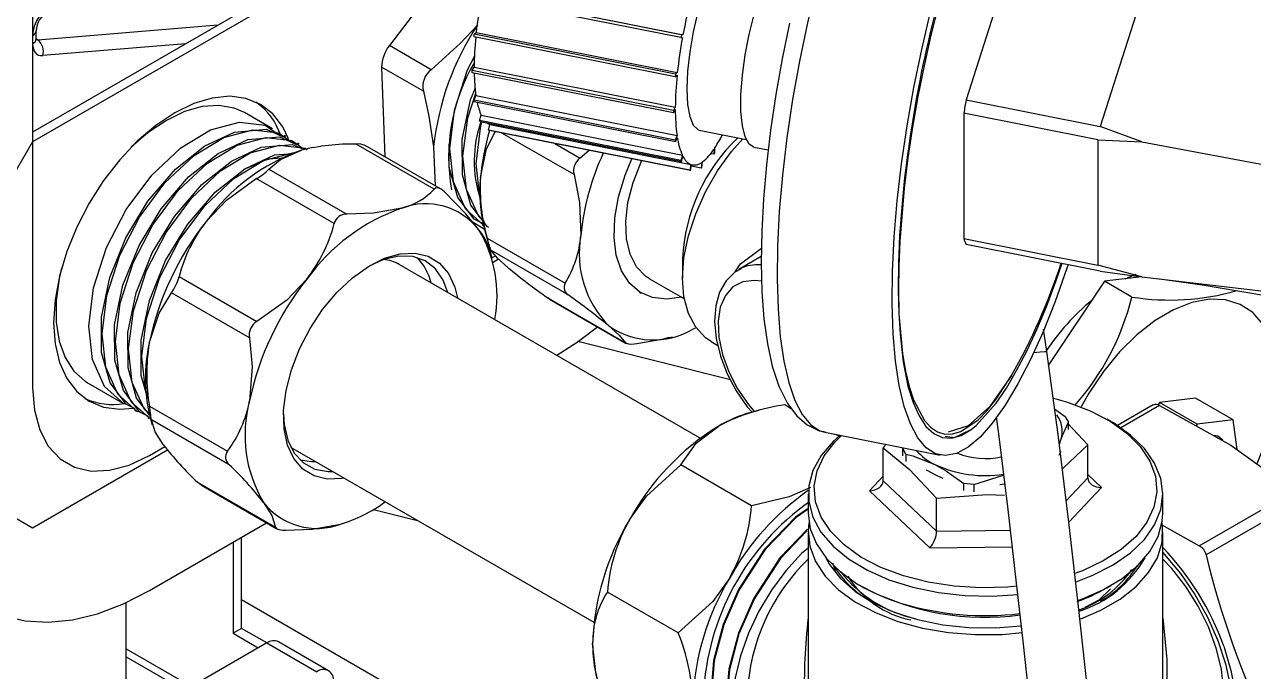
# Model space of a CAD drawing. Header units: millimetres. Extents: x 75 to 2075, y 25 to 1460.
# Drawn here: x 1518.8 to 1692.1, y 724.9 to 816.1 of the extents above; entities that cross this region are included whole.
import ezdxf

# ---------------------------------------------------------------- set-up
doc = ezdxf.new("R2010")
doc.units = ezdxf.units.MM
doc.header["$LTSCALE"] = 5

msp = doc.modelspace()

# ---------------------------------------------------------------- linework, layer by layer
at = {"color": 7, "linetype": 'Continuous', "lineweight": 25}
for p, q in [((1519.935, 1156.84), (1519.935, 764.9)), ((1620.242, 857.509), (1519.935, 799.603)), ((1608.323, 851.989), (1519.935, 800.964)), ((1585.122, 832.649), (1570.237, 813.163)), ((1657.653, 824.597), (1651.539, 805.512)), ((1611.324, 814.294), (1582.961, 819.937)), ((1611.4, 814.703), (1583.037, 820.346)), ((1583.262, 820.339), (1611.625, 814.696)), ((1676.561, 820.835), (1670.448, 801.75)), ((1520.423, 814.109), (1520.423, 815.231)), ((1546.058, 816.045), (1520.649, 813.951)), ((1582.171, 814.39), (1582.211, 814.782)), ((1610.534, 808.746), (1582.171, 814.39)), ((1582.211, 814.782), (1582.471, 815.016)), ((1610.574, 809.139), (1582.211, 814.782)), ((1582.471, 815.016), (1610.834, 809.373)), ((1611.4, 814.703), (1611.324, 814.294)), ((1611.625, 814.696), (1611.4, 814.703)), ((1541.495, 813.411), (1521.363, 811.752)), ((1576.118, 809.768), (1570.237, 813.163)), ((1611.324, 814.294), (1611.548, 814.286)), ((1575.024, 806.726), (1569.143, 810.121)), ((1569.143, 810.121), (1569.604, 797.482)), ((1581.914, 809.678), (1582.186, 810.133)), ((1610.277, 804.035), (1581.914, 809.678)), ((1581.914, 809.338), (1581.914, 809.678)), ((1610.277, 803.695), (1581.914, 809.338)), ((1582.186, 810.133), (1610.548, 804.49)), ((1610.574, 809.139), (1610.534, 808.746)), ((1610.834, 809.373), (1610.574, 809.139)), ((1610.534, 808.746), (1610.794, 808.981)), ((1582.171, 805.489), (1582.431, 806.125)), ((1582.431, 806.125), (1610.794, 800.482)), ((1610.534, 799.845), (1582.171, 805.489)), ((1582.211, 805.231), (1582.171, 805.489)), ((1610.574, 799.587), (1582.211, 805.231)), ((1610.548, 804.49), (1610.277, 804.035)), ((1610.277, 803.695), (1610.548, 804.15)), ((1610.277, 804.035), (1610.277, 803.695)), ((1651.539, 805.512), (1670.448, 801.75)), ((1553.751, 801.436), (1549.807, 803.713)), ((1582.961, 802.586), (1583.186, 803.346)), ((1611.324, 796.943), (1582.961, 802.586)), ((1583.037, 802.433), (1582.961, 802.586)), ((1611.4, 796.79), (1583.037, 802.433)), ((1583.186, 803.346), (1611.548, 797.703)), ((1651.229, 803.645), (1651.229, 785.956)), ((1670.137, 799.883), (1651.229, 803.645)), ((1555.622, 800.356), (1555.388, 800.491)), ((1584.212, 801.228), (1584.382, 802.044)), ((1612.575, 795.584), (1584.212, 801.228)), ((1584.318, 801.193), (1584.212, 801.228)), ((1612.681, 795.55), (1584.318, 801.193)), ((1584.382, 802.044), (1612.744, 796.401)), ((1596.276, 794.964), (1586.099, 800.839)), ((1610.794, 800.482), (1610.534, 799.845)), ((1613.92, 801.248), (1620.549, 799.929)), ((1676.349, 799.609), (1670.448, 801.75)), ((1519.935, 799.603), (1516.399, 793.479)), ((1557.493, 799.276), (1557.259, 799.411)), ((1576.55, 792.926), (1565.563, 799.268)), ((1577.457, 792.948), (1566.833, 799.081)), ((1576.474, 798.909), (1576.675, 793.4)), ((1593.556, 799.355), (1597.131, 797.292)), ((1610.534, 799.845), (1610.574, 799.587)), ((1610.574, 799.587), (1610.834, 800.223)), ((1616.123, 798.038), (1616.143, 798.751)), ((1621.636, 798.864), (1623.648, 798.463)), ((1670.137, 799.883), (1670.137, 782.194)), ((1670.137, 799.883), (1676.349, 799.609)), ((1676.349, 799.609), (1710.503, 793.166)), ((1558.201, 798.514), (1558.194, 798.512)), ((1598.415, 798.389), (1597.131, 797.292)), ((1611.548, 797.703), (1611.324, 796.943)), ((1611.4, 796.79), (1611.625, 797.55)), ((1615.988, 797.836), (1615.548, 797.924)), ((1616.008, 798.55), (1615.988, 797.836)), ((1615.988, 797.836), (1616.123, 798.038)), ((1553.254, 795.734), (1564.24, 789.392)), ((1611.324, 796.943), (1611.4, 796.79)), ((1612.744, 796.401), (1612.575, 795.584)), ((1612.575, 795.584), (1612.681, 795.55)), ((1612.681, 795.55), (1612.851, 796.367)), ((1614.177, 795.892), (1612.808, 796.164)), ((1612.85, 796.363), (1612.944, 796.345)), ((1614.276, 796.692), (1614.177, 795.892)), ((1614.177, 795.892), (1614.303, 795.979)), ((1614.303, 795.979), (1614.403, 796.78)), ((1562.456, 788.058), (1551.469, 794.4)), ((1583.664, 787.24), (1581.916, 788.311)), ((1583.304, 787.921), (1583.516, 787.798)), ((1583.614, 787.42), (1584.177, 785.376)), ((1584.015, 785.988), (1595.001, 779.646)), ((1651.229, 785.956), (1670.137, 782.194)), ((1670.448, 781.366), (1651.539, 785.129)), ((1584.713, 783.203), (1584.391, 784.374)), ((1595.521, 777.95), (1584.534, 784.293)), ((1584.703, 783.238), (1585.19, 783.519)), ((1622.646, 783.405), (1619.507, 781.593)), ((1614.071, 757.812), (1571.628, 782.314)), ((1584.855, 782.645), (1585.598, 783.074)), ((1611.564, 783.1), (1611.564, 780.379)), ((1619.507, 781.593), (1619.745, 781.721)), ((1676.349, 780.557), (1670.137, 782.194)), ((1540.578, 780.587), (1551.564, 774.245)), ((1606.916, 780.287), (1611.822, 777.455)), ((1671.07, 779.934), (1663.195, 768.198)), ((1670.448, 781.366), (1676.349, 780.557)), ((1676.34, 780.558), (1671.07, 779.934)), ((1674.933, 777.704), (1671.07, 779.934)), ((1676.349, 780.557), (1710.503, 776.495)), ((1550.489, 771.952), (1539.502, 778.294)), ((1605.514, 778.402), (1605.75, 778.266)), ((1592.562, 777.574), (1603.548, 771.232)), ((1592.82, 777.412), (1592.562, 777.574)), ((1592.817, 777.408), (1603.623, 771.169)), ((1613.477, 773.374), (1613.029, 773.161)), ((1662.951, 770.022), (1662.448, 773.176)), ((1618.316, 766.03), (1596.822, 771.437)), ((1609.712, 772.001), (1610.133, 772.111)), ((1615.621, 771.413), (1616.549, 770.877)), ((1527.775, 765.549), (1532.655, 762.732)), ((1626.904, 761.952), (1625.976, 762.488)), ((1663.869, 763.427), (1665.849, 762.87)), ((1677.909, 762.49), (1672.88, 759.586)), ((1678.819, 762.387), (1673.386, 759.251)), ((1678.835, 762.842), (1678.586, 762.471)), ((1683.893, 763.441), (1678.835, 762.842)), ((1684.138, 759.78), (1678.835, 762.842)), ((1689.197, 760.379), (1683.893, 763.441)), ((1534.292, 761.787), (1534.526, 761.652)), ((1536.163, 760.707), (1536.397, 760.572)), ((1536.409, 762.294), (1547.395, 755.951)), ((1536.474, 760.887), (1536.809, 759.669)), ((1622.348, 761.721), (1621.245, 761.433)), ((1665.496, 760.83), (1664.006, 761.887)), ((1665.496, 760.83), (1665.963, 760.042)), ((1547.659, 754.043), (1536.672, 760.385)), ((1668.714, 756.866), (1665.836, 759.914)), ((1665.963, 759.029), (1665.963, 760.042)), ((1671.966, 760.143), (1671.376, 760.483)), ((1684.138, 759.78), (1683.974, 759.536)), ((1689.197, 760.379), (1684.138, 759.78)), ((1689.77, 756.186), (1689.197, 760.379)), ((1631.651, 758.636), (1647.881, 755.407)), ((1633.63, 758.069), (1633.173, 758.333)), ((1664.696, 756.811), (1664.914, 757.575)), ((1664.724, 757.113), (1664.914, 757.575)), ((1519.935, 745.167), (1538.942, 756.14)), ((1536.434, 755.372), (1538.574, 756.608)), ((1556.323, 756.525), (1556.63, 756.333)), ((1556.63, 756.333), (1599.073, 731.831)), ((1640.15, 756.803), (1639.856, 756.456)), ((1639.856, 751.775), (1639.856, 756.456)), ((1643.074, 755.532), (1642.608, 756.321)), ((1642.608, 755.308), (1642.608, 756.321)), ((1643.074, 755.532), (1643.074, 754.519)), ((1664.924, 755.941), (1664.612, 755.331)), ((1668.714, 752.186), (1668.714, 756.866)), ((1621.312, 748.272), (1611.331, 754.034)), ((1639.856, 752.425), (1637.932, 750.387)), ((1652.654, 751.252), (1656.819, 752.562)), ((1665.651, 748.94), (1668.714, 752.186)), ((1670.638, 750.852), (1668.714, 752.671)), ((1543.189, 751.57), (1554.176, 745.228)), ((1543.723, 751.146), (1554.347, 745.013)), ((1637.932, 750.387), (1646.458, 742.328)), ((1639.856, 751.775), (1647.378, 744.664)), ((1652.654, 751.252), (1651.237, 751.413)), ((1651.237, 750.4), (1651.237, 751.413)), ((1652.654, 751.252), (1652.654, 750.239)), ((1656.997, 751.303), (1656.309, 751.215)), ((1666.013, 745.953), (1670.638, 750.852)), ((1684.407, 742.63), (1697.851, 750.391)), ((1629.285, 749.939), (1629.285, 747.217)), ((1647.378, 744.664), (1647.378, 749.344)), ((1679.285, 747.217), (1679.285, 749.939)), ((1698.843, 749.084), (1685.4, 741.323)), ((1516.399, 747.209), (1519.935, 745.167)), ((1568.008, 747.751), (1574.188, 746.197)), ((1536.434, 736.32), (1552.92, 745.837)), ((1562.986, 745.576), (1562.993, 745.578)), ((1679.128, 745.557), (1684.407, 742.63)), ((1549.398, 730.954), (1549.398, 743.803)), ((1629.285, 744.496), (1629.285, 722.35)), ((1647.378, 744.664), (1657.752, 744.812)), ((1679.285, 722.35), (1679.285, 744.496)), ((1548.219, 743.123), (1548.219, 730.274)), ((1646.458, 742.328), (1658.022, 742.492)), ((1633.146, 739.045), (1632.763, 740.171)), ((1636.605, 737.014), (1637.194, 736.674)), ((1671.376, 736.674), (1671.966, 737.014)), ((1549.398, 735.034), (1627.5, 689.946)), ((1610.956, 730.336), (1600.976, 736.098)), ((1533.112, 685.529), (1533.112, 734.596)), ((1668.014, 733.786), (1667.494, 733.511)), ((1549.398, 730.954), (1548.219, 730.274)), ((1548.219, 730.274), (1551.754, 728.233)), ((1552.933, 728.913), (1549.398, 730.954)), ((1552.933, 728.913), (1533.112, 717.471)), ((1533.112, 728.108), (1542.325, 722.789)), ((1552.933, 728.913), (1560.004, 724.831)), ((1561.671, 724.996), (1554.6, 729.078)), ((1533.112, 726.98), (1541.348, 722.225))]:
    msp.add_line(p, q, dxfattribs=at)
at = {"color": 7, "linetype": 'Continuous', "lineweight": 25, "flags": 128}
for points in [[(1638.393, 845.064), (1636.651, 841.015), (1634.966, 836.604), (1633.359, 831.88), (1631.847, 826.898), (1630.449, 821.716), (1629.179, 816.391), (1628.053, 810.985), (1627.084, 805.561), (1626.282, 800.179), (1625.656, 794.901), (1625.215, 789.788), (1624.962, 784.899), (1624.901, 780.288), (1625.033, 776.01), (1625.355, 772.112), (1625.865, 768.639), (1626.556, 765.631), (1627.42, 763.123), (1628.449, 761.143), (1629.629, 759.713), (1630.948, 758.851), (1631.651, 758.636)], [(1657.605, 844.88), (1656.884, 843.607), (1654.02, 837.715), (1652.636, 834.364), (1651.296, 830.774), (1650.01, 826.974), (1648.789, 822.997), (1647.644, 818.875), (1646.583, 814.643), (1645.617, 810.336), (1644.752, 805.99), (1643.996, 801.641), (1643.355, 797.325), (1642.834, 793.078), (1642.202, 785.579), (1642.049, 782.036), (1642.004, 778.656), (1642.069, 775.461), (1642.243, 772.473), (1642.684, 768.563), (1643.353, 765.136)], [(1619.124, 827.402), (1618.96, 827.421), (1618.13, 827.133), (1617.225, 826.247), (1616.287, 824.803), (1615.36, 822.869), (1614.487, 820.536), (1613.709, 817.912), (1613.063, 815.121), (1612.579, 812.292), (1612.279, 809.559), (1612.177, 807.048)], [(1621.636, 798.864), (1620.97, 799.272), (1620.403, 800.278), (1620.01, 801.83), (1619.81, 803.859), (1619.81, 806.278), (1620.01, 808.979), (1620.403, 811.846), (1620.97, 814.752), (1621.687, 817.572), (1622.523, 820.181), (1623.441, 822.465), (1624.4, 824.326)], [(1665.942, 782.295), (1665.726, 781.647), (1664.094, 777.058), (1662.392, 772.798), (1660.641, 768.915), (1658.859, 765.453), (1657.067, 762.451), (1655.285, 759.944), (1653.534, 757.959), (1651.832, 756.52), (1650.2, 755.642), (1648.656, 755.336), (1647.218, 755.605), (1645.901, 756.445), (1644.721, 757.848), (1643.691, 759.798), (1642.823, 762.272), (1642.126, 765.242), (1641.609, 768.675), (1641.277, 772.532), (1641.134, 776.768), (1641.181, 781.337), (1641.419, 786.187), (1641.844, 791.261), (1642.452, 796.504), (1643.236, 801.855), (1644.187, 807.254), (1645.293, 812.64), (1646.543, 817.951)], [(1582.637, 816.057), (1580.244, 813.524), (1576.118, 809.768)], [(1626.662, 816.327), (1625.623, 811.301), (1624.726, 806.259), (1623.981, 801.254), (1623.395, 796.335), (1622.974, 791.55), (1622.725, 786.947), (1622.651, 782.567), (1622.757, 778.449), (1623.046, 774.627), (1623.526, 771.126), (1624.212, 767.963), (1625.135, 765.142), (1626.362, 762.669), (1627.672, 760.937), (1629.124, 759.694), (1630.737, 758.885), (1631.724, 758.693)], [(1519.935, 813.429), (1519.96, 813.048), (1520.034, 812.704), (1520.157, 812.404), (1520.324, 812.155), (1520.533, 811.962), (1520.78, 811.829), (1521.059, 811.758), (1521.363, 811.752)], [(1520.649, 813.951), (1520.428, 814.113), (1520.423, 814.118)], [(1520.439, 813.88), (1520.452, 813.864), (1520.427, 814.009), (1520.423, 814.109)], [(1583.557, 787.815), (1580.964, 790.155), (1579.255, 793.953), (1578.739, 798.669), (1579.409, 804.063), (1581.241, 809.749), (1582.274, 811.742)], [(1556.007, 800.022), (1555.195, 801.699), (1553.794, 803.531), (1552.053, 804.88), (1550.014, 805.714), (1547.727, 806.012), (1545.25, 805.767), (1542.643, 804.984), (1539.97, 803.684), (1537.296, 801.898), (1534.689, 799.67), (1532.212, 797.055), (1529.925, 794.117), (1527.886, 790.929), (1526.145, 787.569), (1524.744, 784.12), (1523.717, 780.667), (1523.091, 777.294), (1522.881, 774.086), (1523.091, 771.121), (1523.717, 768.471), (1524.744, 766.203), (1526.145, 764.371), (1527.886, 763.022), (1529.925, 762.188), (1532.212, 761.89), (1534.152, 762.038)], [(1575.024, 806.726), (1575.807, 803.219), (1576.474, 798.909)], [(1584.25, 787.523), (1584.069, 787.614), (1581.741, 790.666), (1580.528, 794.917), (1580.512, 799.922), (1581.685, 805.518), (1582.36, 807.19)], [(1583.624, 788.363), (1582.835, 789.075), (1581.126, 792.873), (1580.61, 797.589), (1581.28, 802.983), (1582.407, 806.481)], [(1612.177, 807.048), (1612.279, 804.878), (1612.579, 803.15), (1613.063, 801.944), (1613.709, 801.317), (1613.92, 801.248)], [(1549.807, 803.713), (1548.36, 804.353), (1546.206, 804.735), (1543.85, 804.568), (1541.355, 803.857), (1538.791, 802.622), (1536.227, 800.897), (1533.827, 798.819)], [(1533.26, 762.524), (1532.794, 762.654), (1530.082, 765.101), (1528.373, 768.9), (1527.857, 773.616), (1528.527, 779.009), (1530.359, 784.695), (1533.135, 790.053), (1536.726, 794.889), (1540.827, 798.749), (1545.01, 801.272), (1549.118, 802.38), (1552.726, 801.922), (1554.741, 800.528)], [(1583.041, 791.696), (1582.997, 791.793), (1582.481, 796.509), (1583.151, 801.903), (1583.289, 802.331)], [(1534.386, 761.957), (1533.187, 762.561), (1530.859, 765.613), (1529.646, 769.863), (1529.63, 774.869), (1530.803, 780.464), (1533.068, 786.076), (1536.196, 791.23), (1540.057, 795.72), (1544.23, 799.035), (1548.41, 800.98), (1552.851, 801.372), (1555.28, 800.287)], [(1535.13, 761.444), (1534.665, 761.574), (1531.952, 764.021), (1530.244, 767.82), (1529.728, 772.535), (1530.398, 777.929), (1532.23, 783.615), (1535.005, 788.973), (1538.596, 793.809), (1542.698, 797.669), (1546.881, 800.192), (1550.989, 801.3), (1554.597, 800.842), (1556.612, 799.448)], [(1583.075, 794.558), (1583.951, 798.592), (1585.153, 801.027)], [(1536.257, 760.877), (1535.058, 761.481), (1532.73, 764.532), (1531.516, 768.783), (1531.501, 773.789), (1532.674, 779.384), (1534.939, 784.996), (1538.067, 790.15), (1541.927, 794.64), (1546.101, 797.955), (1550.281, 799.9), (1554.722, 800.292), (1557.151, 799.207)], [(1536.416, 760.601), (1533.823, 762.941), (1532.115, 766.74), (1531.599, 771.455), (1532.268, 776.849), (1534.101, 782.535), (1536.876, 787.893), (1540.467, 792.729), (1544.569, 796.589), (1548.752, 799.112), (1552.86, 800.22), (1556.468, 799.762), (1558.206, 798.559)], [(1536.404, 761.088), (1534.601, 763.452), (1533.387, 767.703), (1533.372, 772.709), (1534.544, 778.304), (1536.81, 783.916), (1539.938, 789.07), (1543.798, 793.56), (1547.972, 796.875), (1552.152, 798.82), (1556.593, 799.212), (1557.873, 798.64)], [(1536.46, 761.171), (1535.694, 761.861), (1533.986, 765.66), (1533.47, 770.375), (1534.139, 775.769), (1535.972, 781.455), (1538.747, 786.813), (1542.338, 791.649), (1546.44, 795.509), (1550.623, 798.032), (1554.731, 799.14), (1558.339, 798.682), (1558.625, 798.484)], [(1583.397, 788.091), (1582.198, 788.694), (1579.87, 791.746), (1578.657, 795.997), (1578.647, 799.247)], [(1615.621, 771.413), (1614.804, 771.971), (1613.419, 773.455), (1612.399, 775.392), (1611.774, 777.724), (1611.564, 780.379), (1611.774, 783.277), (1612.399, 786.33), (1613.419, 789.445), (1614.804, 792.528), (1616.511, 795.484), (1618.488, 798.224), (1620.056, 800.028)], [(1536.186, 763.372), (1535.258, 766.623), (1535.243, 771.629), (1536.415, 777.224), (1538.681, 782.836), (1541.809, 787.99), (1545.669, 792.48), (1549.843, 795.795), (1554.023, 797.74), (1556.617, 797.969)], [(1536.145, 763.939), (1535.856, 764.58), (1535.34, 769.295), (1536.01, 774.689), (1537.843, 780.375), (1540.618, 785.733), (1544.209, 790.569), (1548.31, 794.429), (1552.494, 796.952), (1556.601, 798.06), (1556.851, 798.028)], [(1549.766, 795.733), (1553.136, 797.187), (1555.061, 797.327)], [(1553.254, 795.734), (1554.865, 797.115), (1557.831, 798.412)], [(1611.424, 777.684), (1609.339, 777.397), (1607.317, 777.625), (1605.543, 778.391), (1604.074, 779.67), (1602.958, 781.421), (1602.23, 783.588), (1601.914, 786.101), (1602.019, 788.88), (1602.543, 791.835), (1603.469, 794.871), (1604.433, 797.191)], [(1606.916, 780.287), (1606.357, 780.658), (1605.09, 781.981), (1604.182, 783.752), (1603.667, 785.906), (1603.563, 788.366), (1603.874, 791.042), (1604.589, 793.838), (1605.681, 796.653), (1605.803, 796.919)], [(1643.141, 796.639), (1642.886, 794.521), (1642.469, 790.358), (1642.178, 786.327), (1642.015, 782.459), (1641.982, 778.786), (1642.079, 775.339), (1642.594, 769.7), (1643.009, 767.259), (1643.527, 765.086), (1644.143, 763.196), (1645.66, 760.307), (1646.545, 759.338), (1647.508, 758.691), (1648.542, 758.374), (1649.641, 758.389), (1650.797, 758.735), (1653.238, 760.399), (1654.506, 761.702), (1655.796, 763.309), (1657.963, 766.614)], [(1544.446, 788.404), (1547.279, 791.372), (1551.469, 794.4)], [(1596.276, 794.964), (1597.062, 791.023), (1597.217, 786.394)], [(1577.998, 792.52), (1577.513, 792.914), (1577.06, 793.102), (1576.719, 793.059), (1576.55, 792.926)], [(1582.834, 787.202), (1581.002, 789.416), (1577.998, 792.52)], [(1571.973, 790.248), (1567.977, 789.546), (1564.24, 789.392)], [(1555.663, 764.517), (1556.422, 767.442), (1557.563, 770.385), (1559.048, 773.246), (1560.827, 775.926), (1562.839, 778.335), (1565.015, 780.391), (1567.281, 782.024), (1569.56, 783.178), (1571.775, 783.814), (1573.849, 783.91), (1575.714, 783.463), (1577.304, 782.488), (1578.565, 781.019), (1579.456, 779.105), (1579.834, 777.577)], [(1578.467, 778.366), (1577.835, 780.066), (1576.731, 781.68), (1575.278, 782.81), (1573.528, 783.416), (1571.545, 783.476), (1569.4, 782.987), (1567.364, 782.075)], [(1586.97, 781.844), (1585.471, 783.187), (1584.534, 784.293)], [(1618.97, 781.236), (1619.723, 782.407), (1622.686, 784.62)], [(1524.022, 781.835), (1523.688, 780.329), (1523.264, 777.154), (1523.264, 774.182), (1523.688, 771.496), (1524.523, 769.168), (1525.748, 767.262), (1527.328, 765.829), (1527.775, 765.549)], [(1619.833, 781.691), (1618.941, 781.22), (1617.696, 779.975), (1616.802, 778.391), (1616.257, 776.485), (1616.085, 774.286), (1616.307, 771.879), (1616.913, 769.375), (1617.871, 766.874), (1619.143, 764.465), (1620.682, 762.23), (1621.362, 761.464)], [(1652.281, 759.026), (1652.963, 759.582), (1655.792, 762.754), (1657.231, 764.87), (1658.674, 767.321), (1660.111, 770.086), (1661.529, 773.143), (1662.917, 776.467), (1664.262, 780.033), (1665.094, 782.464)], [(1558.588, 780.24), (1555.754, 777.272), (1551.564, 774.245)], [(1622.694, 779.924), (1621.7, 780.049), (1620.063, 779.857), (1618.675, 779.14), (1617.602, 777.932), (1616.895, 776.29), (1616.586, 774.291), (1616.689, 772.027), (1617.201, 769.605), (1618.096, 767.139), (1619.333, 764.742), (1620.855, 762.528), (1621.679, 761.546)], [(1673.971, 780.277), (1675.171, 780.793), (1675.521, 780.923)], [(1678.856, 780.259), (1684.853, 779.42), (1692.42, 778.146), (1701.565, 776.471), (1712.297, 774.454)], [(1536.378, 771.205), (1537.768, 775.432), (1539.502, 778.294)], [(1692.588, 754.211), (1693.541, 756.57), (1694.569, 759.925), (1695.189, 763.203), (1695.384, 766.313), (1695.15, 769.172), (1694.492, 771.7), (1693.428, 773.83), (1691.988, 775.503), (1690.211, 776.673), (1688.144, 777.308), (1685.846, 777.392), (1683.377, 776.922), (1680.806, 775.91), (1678.203, 774.385), (1675.639, 772.387), (1673.183, 769.972), (1670.903, 767.205), (1668.861, 764.162), (1667.755, 762.203)], [(1593.857, 769.482), (1596.697, 771.349), (1599.555, 773.518)], [(1601.112, 773.68), (1602.612, 772.337), (1603.548, 771.232)], [(1550.489, 771.952), (1550.879, 767.863), (1550.52, 763.041)], [(1605.137, 771.163), (1608.943, 771.813), (1609.669, 772.052)], [(1661.058, 769.88), (1661.978, 769.981), (1662.671, 770.037), (1662.948, 770.027), (1662.932, 770.019)], [(1676.659, 645.853), (1675.01, 661.951), (1672.952, 681.929), (1670.963, 700.976), (1670.314, 707.106), (1669.558, 714.188), (1668.573, 723.276), (1667.381, 734.035), (1666.013, 745.955), (1664.515, 758.297), (1662.951, 770.022)], [(1657.963, 766.614), (1654.872, 762.27), (1651.838, 759.543), (1649.039, 758.639)], [(1519.935, 764.9), (1520.185, 761.736), (1520.93, 758.958), (1522.145, 756.65), (1523.795, 754.882), (1525.829, 753.707), (1528.184, 753.163), (1530.791, 753.264), (1533.569, 754.008), (1536.434, 755.372)], [(1563.846, 752.167), (1563.554, 752.112), (1561.48, 752.016), (1559.615, 752.463), (1558.026, 753.438), (1556.764, 754.907), (1555.873, 756.821), (1555.384, 759.115), (1555.313, 761.71), (1555.663, 764.517)], [(1643.353, 765.136), (1644.068, 762.823), (1644.916, 760.928), (1645.89, 759.467), (1646.981, 758.456), (1648.177, 757.902), (1649.468, 757.813), (1650.84, 758.189), (1652.281, 759.026)], [(1665.849, 762.87), (1669.026, 761.675), (1671.841, 760.207), (1674.223, 758.504), (1676.114, 756.606), (1677.467, 754.561), (1678.25, 752.419), (1678.442, 750.233), (1678.04, 748.056), (1677.053, 745.942), (1675.505, 743.944), (1673.435, 742.11), (1670.893, 740.485), (1667.943, 739.11), (1666.96, 738.741)], [(1678.819, 762.387), (1688.897, 756.812), (1697.851, 750.391)], [(1555.294, 761.166), (1555.397, 759.735), (1555.907, 757.51), (1556.821, 755.676), (1558.106, 754.298), (1559.715, 753.426), (1561.589, 753.092), (1562.229, 753.1)], [(1655.778, 760.816), (1656.102, 758.407), (1657.412, 747.726), (1658.573, 737.754), (1659.541, 729.152), (1660.304, 722.234), (1663.106, 696.009), (1667.754, 650.994)], [(1538.353, 756.888), (1537.199, 758.712), (1536.672, 760.385)], [(1611.331, 754.034), (1613.499, 757.093), (1616.573, 759.462)], [(1648.598, 758.059), (1649.913, 757.903), (1652.281, 759.026)], [(1664.914, 757.575), (1665.127, 758.172), (1665.963, 760.042)], [(1667.089, 737.543), (1669.423, 738.453), (1672.283, 739.922), (1674.72, 741.625), (1676.679, 743.524), (1678.113, 745.572), (1678.989, 747.723), (1679.285, 749.926), (1678.996, 752.129), (1678.127, 754.281), (1676.699, 756.331), (1674.746, 758.232), (1672.314, 759.938), (1671.966, 760.143)], [(1633.796, 758.209), (1632.807, 757.325), (1631.106, 755.346), (1629.948, 753.24), (1629.36, 751.057), (1629.357, 748.847), (1629.938, 746.663), (1631.089, 744.556), (1632.784, 742.575), (1634.984, 740.767), (1637.635, 739.173), (1640.677, 737.832), (1644.038, 736.775), (1647.639, 736.026), (1651.396, 735.604), (1655.22, 735.517), (1658.833, 735.748)], [(1658.689, 736.902), (1657.403, 736.785), (1653.615, 736.674), (1649.845, 736.906), (1646.183, 737.476), (1642.721, 738.369), (1639.544, 739.565), (1636.73, 741.032), (1634.348, 742.735), (1632.457, 744.633), (1631.103, 746.678), (1630.32, 748.82), (1630.128, 751.006), (1630.53, 753.183), (1631.517, 755.297), (1633.065, 757.295), (1633.969, 758.175)], [(1687.731, 757.511), (1687.056, 758.066), (1686.506, 758.196)], [(1639.856, 756.456), (1643.581, 753.357), (1647.378, 749.344)], [(1643.074, 755.532), (1644.035, 755.29), (1647.156, 754.076)], [(1665.104, 753.445), (1665.261, 753.631), (1668.714, 756.866)], [(1503.436, 755.375), (1503.643, 751.229), (1504.263, 747.374), (1505.287, 743.859), (1506.704, 740.729), (1508.494, 738.022), (1510.635, 735.773), (1513.101, 734.01), (1515.86, 732.756), (1518.878, 732.025), (1522.117, 731.828), (1525.535, 732.166), (1529.091, 733.036), (1532.739, 734.426), (1536.434, 736.32)], [(1559.872, 754.461), (1559.232, 754.452), (1557.648, 754.694)], [(1604.073, 746.267), (1606.467, 749.631), (1611.331, 754.034)], [(1647.156, 754.076), (1648.763, 753.167), (1651.237, 751.413)], [(1648.33, 752.123), (1647.459, 752.485), (1645.982, 753.308)], [(1543.732, 751.162), (1543.49, 751.306), (1543.189, 751.57)], [(1629.619, 750.824), (1626.61, 749.523), (1621.312, 748.272)], [(1552.495, 748.724), (1553.648, 746.901), (1554.176, 745.228)], [(1647.378, 749.344), (1654.524, 749.869), (1656.956, 749.762)], [(1629.279, 747.872), (1627.481, 746.676), (1623.144, 742.13), (1619.479, 736.466), (1617.303, 731.505), (1615.954, 726.425), (1615.555, 721.648), (1616.389, 716.567), (1618.618, 712.796), (1620.516, 711.626)], [(1629.285, 747.768), (1627.568, 746.626), (1623.231, 742.08), (1619.566, 736.416), (1617.39, 731.454), (1616.041, 726.375), (1615.642, 721.598), (1616.476, 716.517), (1618.705, 712.746), (1622.119, 710.642), (1622.262, 710.633)], [(1629.285, 747.217), (1629.575, 745.027), (1630.443, 742.875), (1631.871, 740.825), (1633.824, 738.925), (1636.256, 737.219), (1639.112, 735.747), (1642.322, 734.545)], [(1667.415, 734.936), (1667.855, 735.096), (1670.901, 736.434), (1673.558, 738.025), (1675.763, 739.831), (1677.464, 741.81), (1678.622, 743.916), (1679.21, 746.1), (1679.285, 747.217)], [(1554.176, 745.228), (1554.302, 745.041), (1554.67, 744.901), (1555.204, 744.834), (1555.624, 744.822)], [(1555.624, 744.822), (1559.36, 744.976), (1563.356, 745.678)], [(1629.397, 745.856), (1629.29, 744.772), (1629.51, 742.566), (1630.31, 740.405), (1631.673, 738.341), (1633.565, 736.42), (1635.943, 734.689), (1638.751, 733.187), (1641.924, 731.951), (1645.386, 731.009), (1649.056, 730.383), (1652.849, 730.087), (1656.676, 730.13), (1659.45, 730.375)], [(1667.707, 732.32), (1670.558, 733.539), (1673.264, 735.102), (1675.526, 736.884), (1677.289, 738.845), (1678.514, 740.939), (1679.171, 743.115), (1679.244, 745.324), (1679.174, 745.856)], [(1629.169, 744.979), (1625.277, 740.898), (1621.612, 735.235), (1619.436, 730.273), (1618.087, 725.194), (1617.688, 720.416), (1618.522, 715.335), (1620.751, 711.564), (1622.649, 710.395)], [(1629.08, 744.744), (1625.364, 740.848), (1621.699, 735.185), (1619.523, 730.223), (1618.174, 725.144), (1617.775, 720.366), (1618.609, 715.285), (1620.838, 711.514), (1624.015, 709.487)], [(1629.285, 742.294), (1628.364, 741.522), (1626.139, 739.082), (1624.112, 736.343), (1622.344, 733.381), (1620.878, 730.283), (1619.748, 727.11), (1618.991, 723.972), (1618.631, 720.905), (1618.683, 718.047), (1619.155, 715.452), (1620.029, 713.218), (1621.305, 711.388), (1622.931, 710.036), (1624.016, 709.487)], [(1679.285, 741.65), (1679.487, 741.433), (1681.758, 738.728), (1683.805, 735.749), (1685.576, 732.574), (1687.024, 729.284), (1688.114, 725.965), (1688.815, 722.703), (1689.111, 719.583), (1688.992, 716.685), (1688.464, 714.084), (1687.538, 711.847), (1686.776, 710.67)], [(1631.787, 740.925), (1632.306, 739.974), (1633.847, 737.997), (1635.917, 736.188), (1638.464, 734.595), (1641.42, 733.258), (1644.709, 732.212), (1648.246, 731.484), (1651.94, 731.094), (1655.694, 731.05), (1659.325, 731.343)], [(1684.075, 713.306), (1685.044, 713.999), (1686.325, 715.5), (1687.238, 717.44), (1687.755, 719.758), (1687.86, 722.379), (1687.548, 725.218), (1686.829, 728.186), (1685.728, 731.185), (1684.279, 734.119), (1682.529, 736.896), (1680.534, 739.424), (1679.285, 740.748)], [(1618.215, 738.103), (1615.82, 734.738), (1610.956, 730.336)], [(1671.916, 736.566), (1670.255, 734.97), (1668.3, 733.937)], [(1679.285, 732.462), (1679.849, 726.56), (1679.793, 720.955), (1679.721, 717.053), (1679.787, 714.102)], [(1600.976, 719.187), (1599.41, 724.401), (1598.895, 728.843)], [(1687.864, 728.464), (1688.896, 725.028), (1689.519, 721.672), (1689.719, 718.485), (1689.489, 715.548), (1688.836, 712.938), (1687.777, 710.722), (1687.473, 710.267)]]:
    msp.add_lwpolyline(points, dxfattribs=at)
at = {"color": 7, "linetype": 'Continuous', "lineweight": 25}
for centre, radius, start, end in [((1813.952, 774.972), 172.18, 160.3261, 172.77086), ((1647.152, 808.122), 65.047, 169.54105, 173.91559), ((1677.925, 802.122), 67.482, 164.99274, 169.26125), ((1524.538, 814.538), 4.604, 106.63679, 179.84564), ((1523.553, 815.156), 3.131, 116.16397, 178.63549), ((1614.93, 794.77), 38.677, 146.60732, 173.85702), ((1519.588, 815.315), 0.839, 294.39568, 354.06434), ((1630.131, 809.757), 47.947, 174.51088, 179.54994), ((1519.589, 814.192), 0.838, 294.37466, 354.3052), ((1519.523, 812.37), 1.941, 341.43504, 54.5512), ((1574.143, 810.041), 5.001, 141.37238, 179.09196), ((1675.514, 802.478), 65.047, 169.54105, 173.91559), ((1577.974, 807.383), 3.022, 127.89027, 192.57407), ((1604.87, 797.461), 26.282, 149.51224, 190.17576), ((1607.792, 809.635), 25.603, 180.78962, 187.88116), ((1658.852, 804.103), 48.305, 174.20421, 179.54039), ((1545.77, 797.392), 9.651, 18.57371, 53.95823), ((1591.123, 806.892), 8.693, 191.54235, 204.06977), ((1636.909, 804.071), 26.361, 179.82772, 187.82552), ((1736.171, 790.484), 85.956, 169.93058, 171.19216), ((1599.102, 796.875), 16.91, 160.72448, 198.20766), ((1584.912, 803.446), 1.498, 233.87395, 249.29482), ((1615.863, 791.574), 32.924, 163.03265, 174.80097), ((1599.827, 809.362), 19.462, 326.96385, 333.22866), ((1564.928, 769.653), 29.622, 88.77214, 103.86379), ((1565.863, 797.114), 2.175, 63.78853, 97.92911), ((1620.272, 801.537), 9.529, 187.92152, 203.72366), ((1636.83, 781.871), 25.296, 133.67737, 177.21387), ((1567.238, 771.875), 28.155, 109.52004, 144.05025), ((1598.31, 795.538), 2.113, 123.91819, 195.77697), ((1633.001, 782.835), 35.961, 155.06626, 174.3208), ((1613.695, 798.448), 2.256, 203.44636, 245.09633), ((1609.916, 802.461), 7.239, 308.30416, 327.3043), ((1547.57, 801.476), 8.08, 298.85882, 314.71147), ((1613.211, 798.073), 1.744, 258.06556, 307.64167), ((1603.473, 792.511), 20.501, 174.27086, 194.37952), ((1609.728, 793.146), 26.691, 176.967, 195.5557), ((1569.824, 799.171), 9.178, 283.54214, 317.12426), ((1581.381, 763.711), 28.155, 109.52004, 144.05025), ((1575.329, 781.329), 9.529, 38.04134, 110.62182), ((1576.646, 762.808), 41.135, 141.51852, 168.22129), ((1561.451, 775.125), 21.576, 142.01458, 165.3367), ((1564.156, 787.644), 1.75, 87.24907, 166.32122), ((1541.583, 793.519), 21.576, 322.01458, 345.3367), ((1567.621, 777.968), 17.796, 348.91266, 31.25396), ((1577.21, 782.363), 7.419, 15.65294, 40.709), ((1595.366, 788.539), 11.634, 192.66569, 201.40514), ((1582.487, 787.492), 14.77, 327.91177, 355.73624), ((1611.666, 783.868), 14.668, 170.08246, 223.98837), ((1659.561, 788.61), 8.745, 197.66924, 203.46074), ((1568.98, 778.089), 7.318, 12.34713, 45.10318), ((1569.005, 777.715), 5.295, 60.30555, 85.5181), ((1652.274, 861.564), 103.052, 230.67661, 234.58909), ((1622.118, 776.75), 5.508, 85.12234, 115.52187), ((1579.053, 810.958), 90.516, 330.66609, 341.64728), ((1533.602, 782.46), 7.223, 324.77069, 344.96912), ((1590.789, 754.644), 41.135, 141.51852, 168.22129), ((1596.091, 779.052), 1.241, 151.42621, 242.64461), ((1535.808, 693.961), 103.052, 50.67661, 54.58909), ((1680.285, 811.257), 33.977, 260.9384, 286.06096), ((1691.018, 751.183), 33.942, 129.87997, 146.13708), ((1639.647, 786.512), 36.368, 318.49627, 345.98527), ((1552.651, 772.336), 2.196, 119.64802, 190.09179), ((1607.472, 782.627), 10.977, 234.59224, 300.412), ((1558.419, 766.251), 22.591, 167.33355, 193.73581), ((1562.58, 766.841), 26.563, 170.54555, 189.85746), ((1604.457, 773.812), 2.735, 250.60019, 284.40406), ((1531.208, 772.126), 9.569, 245.97582, 279.86427), ((1533.512, 766.304), 17.318, 323.28968, 349.13918), ((1568.384, 758.211), 18.506, 164.87153, 210.83912), ((1629.83, 734.388), 28.363, 97.80988, 117.86667), ((1678.294, 761.635), 0.917, 55.10524, 114.09833), ((1497.408, 755.94), 39.515, 6.45821, 9.25244), ((1626.185, 743.202), 18.889, 105.16259, 120.59021), ((1661.173, 758.784), 3.931, 342.09301, 36.25388), ((1635.66, 728.861), 36.066, 121.95467, 151.14439), ((1574.386, 784.798), 45.577, 217.75968, 226.80577), ((1548.526, 755.135), 1.394, 144.15262, 231.55802), ((1650.544, 761.276), 7.957, 220.81487, 244.79812), ((1654.294, 765.613), 10.689, 248.19041, 282.10642), ((1516.462, 720.815), 45.577, 37.75968, 46.80577), ((1654.283, 769.563), 17.048, 245.28697, 278.53378), ((1650.538, 720.149), 36.974, 125.05961, 150.95013), ((1560, 754.597), 9.529, 218.04134, 290.62182), ((1557.076, 766.104), 21.37, 287.09023, 306.02098), ((1649.713, 719.98), 35.237, 125.03637, 177.48002), ((1596.505, 750.271), 24.887, 330.7306, 355.39384), ((1634.944, 727.612), 36.07, 148.85627, 178.0435), ((1625.783, 734.099), 24.887, 150.7306, 175.39384), ((1650.784, 715.24), 39.368, 19.62823, 43.616), ((1683.496, 740.907), 1.949, 12.31445, 62.11754), ((1648.975, 720.412), 28.307, 134.07442, 177.39183), ((1662.388, 749.179), 16.594, 287.83376, 330.17094), ((1663.603, 747.155), 14.142, 299.13134, 328.87292), ((1802.44, 769.147), 120.303, 193.37263, 205.83075), ((1649.086, 719.448), 36.07, 148.85627, 178.0435), ((1645.03, 747.232), 14.239, 211.78524, 240.80251), ((1648.299, 750.292), 18.363, 218.19203, 257.68552), ((1646.562, 745.697), 13.827, 212.2335, 258.26948), ((1662.303, 748.076), 15.402, 289.75954, 325.10148), ((1654.238, 769.8), 37.254, 242.77304, 277.60247), ((1658.212, 759.697), 26.521, 289.85781, 299.76047), ((1611.874, 729.046), 12.98, 147.09546, 180.89642), ((1654.301, 774.241), 41.465, 253.20792, 276.70409), ((1702.969, 723.436), 74.234, 173.01574, 182.00704), ((1584.664, 719.618), 28.393, 2.14151, 22.17751), ((1553.91, 727.55), 1.677, 65.69288, 125.61758), ((1617.787, 728.648), 18.893, 179.40687, 194.8418), ((1560.924, 723.703), 1.456, 350.78596, 129.20329)]:
    msp.add_arc(centre, radius, start, end, dxfattribs=at)
for centre, major_axis, ratio, start_param, end_param in [((1670.638, 752.213), (1.924, 0.055), 0.7070735, 3.1214691, 4.6922654), ((1637.932, 751.748), (1.924, 0.055), 0.7070735, 4.6922654, 6.2630617), ((1646.458, 743.688), (0.645, 1.655), 0.3973816, 3.9171387, 5.487935)]:
    msp.add_ellipse(centre, major_axis=major_axis, ratio=ratio, start_param=start_param, end_param=end_param, dxfattribs=at)

doc.saveas('drawing.dxf')
